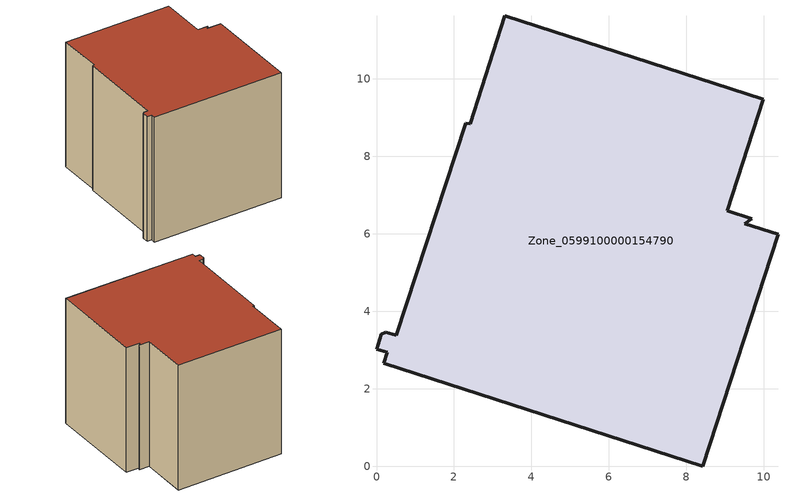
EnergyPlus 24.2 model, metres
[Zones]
Zone_0599100000154790
 floor ground (C_G): 0.28,2.94 0,3.03 0.12,3.41 0.24,3.46 0.51,3.39 2.31,8.86 2.42,8.84 3.32,11.63 9.98,9.48 9.05,6.6 9.69,6.4 9.5,6.26 10.36,5.99 8.42,0 0.19,2.66 z0
 wall outside (C_F): 9.98,9.48 3.32,11.63 2.42,8.84 2.31,8.86 0.51,3.39 0.24,3.46 0.12,3.41 0,3.03 0.28,2.94 0.19,2.66 8.42,0 10.36,5.99 9.5,6.26 9.69,6.4 9.05,6.6 9.98,9.48 z0:8.38
 roof outside (C_R): 10.36,5.99 9.5,6.26 9.69,6.4 9.05,6.6 9.98,9.48 3.32,11.63 2.42,8.84 2.31,8.86 0.51,3.39 0.24,3.46 0.12,3.41 0,3.03 0.28,2.94 0.19,2.66 8.42,0 z8.38
[BUILDING]
Pand.0599100000154790: North Axis=0; Terrain=City; Loads Convergence Tolerance Value=0.04; Temperature Convergence Tolerance Value=0.4; Solar Distribution=FullExterior; Maximum Number of Warmup Days=25; Minimum Number of Warmup Days=1
[Site:Location]
Rotterdam.The.Hague.AP_ZH_NLD Design_Conditions: Latitude=51.96; Longitude=4.45; Time Zone=1; Elevation=-4.5
[SITE:GROUNDTEMPERATURE:BUILDINGSURFACE]
18, 18, 18, 18, 18, 18, 18, 18, 18, 18, 18, 18
[MATERIAL] Thermal Absorptance=0.9; Solar Absorptance=0.7; Visible Absorptance=0.7
Name | Roughness | Thickness | Conductivity | Density | Specific Heat
G.TC.1946-1964 | MediumSmooth | 0.15 | 1 | 540 | 1210
F.TC.1946-1964 | Rough | 0.3 | 0.857143 | 1920 | 840
R.TC.1946-1964 | MediumRough | 0.2 | 0.235294 | 1500 | 1000
[CONSTRUCTION]
C_G: G.TC.1946-1964
C_F: F.TC.1946-1964
C_R: R.TC.1946-1964
[ZONE]
Zone_0599100000154790: Type=1; Multiplier=1; Ceiling Height=Autocalculate; Volume=Autocalculate; Floor Area=autocalculate; Part of Total Floor Area=Yes
[ZONEINFILTRATION:DESIGNFLOWRATE]
Infil_Zone_0599100000154790: Zone or ZoneList or Space or SpaceList=Zone_0599100000154790; Schedule=AlwaysOn; Design Flow Rate Calculation Method=Flow/Area; Flow Rate per Floor Area=0.003; Constant Term Coefficient=1; Temperature Term Coefficient=0; Velocity Term Coefficient=0; Velocity Squared Term Coefficient=0
[HVACTEMPLATE:ZONE:IDEALLOADSAIRSYSTEM]
Zone_0599100000154790: Maximum Heating Supply Air Temperature=50; Minimum Cooling Supply Air Temperature=13; Maximum Heating Supply Air Humidity Ratio=0.0156; Minimum Cooling Supply Air Humidity Ratio=0.0077; Heating Limit=NoLimit; Cooling Limit=NoLimit; Dehumidification Control Type=ConstantSensibleHeatRatio; Cooling Sensible Heat Ratio=0.7; Dehumidification Setpoint=60; Humidification Control Type=None; Humidification Setpoint=30; Outdoor Air Method=None; Outdoor Air Flow Rate per Person=0.00944; Outdoor Air Flow Rate per Zone Floor Area=0; Outdoor Air Flow Rate per Zone=0; Demand Controlled Ventilation Type=None; Outdoor Air Economizer Type=NoEconomizer; Heat Recovery Type=None; Sensible Heat Recovery Effectiveness=0.7; Latent Heat Recovery Effectiveness=0.65
[ZONECONTROL:THERMOSTAT]
ThermostatControl_Zone_0599100000154790: Zone or ZoneList=Zone_0599100000154790; Control Type Schedule=DualSetpointControlType; Control 1=Thermostat_Zone_0599100000154790; Temperature Difference Between Cutout And Setpoint=0
[THERMOSTATSETPOINT:DUALSETPOINT]
Thermostat_Zone_0599100000154790: Heating Setpoint Temperature Schedule=HeatingSetpoint_Zone_0599100000154790; Cooling Setpoint Temperature Schedule=CoolingSetpoint_Zone_0599100000154790
[SCHEDULE:COMPACT]
HeatingSetpoint_Zone_0599100000154790: Through: 12/31, For: AllDays, Until: 24:00, 21
CoolingSetpoint_Zone_0599100000154790: Through: 12/31, For: AllDays, Until: 24:00, 24
DualSetpointControlType: Through: 12/31, For: AllDays, Until: 24:00, 4
AlwaysOn: Through: 12/31, For: AllDays, Until: 24:00, 1
